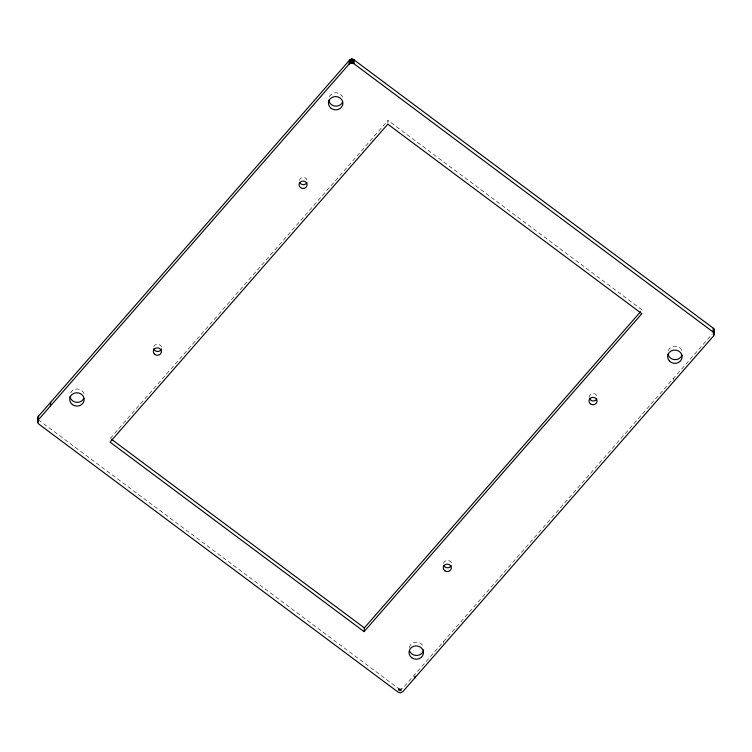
<?xml version="1.0" encoding="UTF-8"?>
<svg xmlns="http://www.w3.org/2000/svg" width="752" height="752" viewBox="0 0 752 752"><rect width="100%" height="100%" fill="white"/><g stroke="black" fill="none" stroke-linecap="round" stroke-linejoin="round"><path stroke-width="0.56" stroke-dasharray="3.76 2.82" d="M387.853 123.225L388.051 120.423L642.095 309.937M398.325 690.317L398.457 688.447L39.048 420.33M398.87 690.646L399.002 688.776L398.457 688.447M399.462 690.862L399.594 688.992L399.002 688.776M400.073 690.975L400.205 689.095L399.594 688.992M400.694 690.966L400.825 689.095L402.978 688.024L712.257 333.973M401.295 690.853L401.427 688.982M443.53 643.327L443.661 641.456M673.407 380.183L673.529 378.303M110.3 438.369L388.051 120.423M400.205 689.095L400.825 689.095M299.362 180.424A4.023 3.704 3.9 0 1 307.333 180.649M153.765 346.738A4.023 3.704 3.9 0 1 161.53 347.001M443.577 563.521A4.023 3.704 3.9 0 1 448.145 560.456A4.023 3.704 3.9 0 1 451.52 564.705M589.248 397.423A4.023 3.704 3.9 0 1 593.093 393.606A4.023 3.704 3.9 0 1 597.276 397.188M70.556 392.948A7.238 6.665 3.9 0 1 78.264 389.104A7.238 6.665 3.9 0 1 84.374 395.016M329.31 96.735A7.238 6.665 3.9 0 1 336.078 92.806A7.238 6.665 3.9 0 1 342.677 97.102M409.332 647.735A7.238 6.665 3.9 0 1 415.677 642.161A7.238 6.665 3.9 0 1 423.216 646.438M668.274 350.77A7.238 6.665 3.9 0 1 675.578 346.305A7.238 6.665 3.9 0 1 682.233 351.71"/><path stroke-width="1.13" d="M37.732 422.633L38.296 419.898L349.201 63.995L351.081 62.952L353.816 63.638L713.046 331.961L714.146 333.935L713.451 336.059L402.724 691.765L400.562 692.846L398.203 692.188L38.794 424.081L37.732 422.633L37.854 417.764L38.549 416.157L349.454 60.245L351.334 59.201L354.07 59.897L713.3 328.21L714.287 329.649L714.052 331.82M37.609 422.079L37.967 417.2M37.938 420.406L38.192 416.655M38.296 419.898L38.549 416.157M50.412 406.033L50.666 402.282M349.201 63.995L349.454 60.245M349.417 63.76L349.671 60.019M349.652 63.563L349.915 59.812M349.906 63.384L350.169 59.643M350.178 63.234L350.432 59.493M350.47 63.112L350.723 59.37M350.77 63.018L351.024 59.276M351.081 62.952L351.334 59.201M351.419 62.914L351.673 59.164M351.748 62.905L352.002 59.154M352.077 62.924L352.331 59.173M352.387 62.971L352.641 59.22M352.697 63.046L352.951 59.295M352.989 63.149L353.243 59.408M353.28 63.281L353.534 59.54M353.553 63.45L353.807 59.699M353.816 63.638L354.07 59.897M364.09 631.633L641.841 313.687L387.797 124.165L110.046 442.12L364.09 631.633L364.353 627.892L640.554 311.704M414.85 677.881L414.982 676.01M713.046 331.961L713.3 328.21M713.479 332.384L713.733 328.643M713.808 332.873L714.071 329.122M714.033 333.39L714.287 329.649M714.033 335.044L714.4 330.194M111.24 439.074L364.353 627.892M307.013 182.539A4.023 3.704 3.9 0 1 299.587 182.332M161.473 348.919A4.023 3.704 3.9 0 1 153.709 348.655M451.228 565.636A4.023 3.704 3.9 0 1 443.802 565.429M596.825 399.058A4.023 3.704 3.9 0 1 589.427 398.372M83.82 398.419A7.238 6.665 3.9 0 1 76.102 402.273A7.238 6.665 3.9 0 1 69.992 396.351M342.574 102.206A7.238 6.665 3.9 0 1 334.866 106.051A7.238 6.665 3.9 0 1 328.756 100.138M423.639 649.869A7.238 6.665 3.9 0 1 417.294 655.434A7.238 6.665 3.9 0 1 409.746 651.166M681.998 355.151A7.238 6.665 3.9 0 1 674.694 359.616A7.238 6.665 3.9 0 1 668.049 354.22M300.574 187.633A4.023 3.704 3.9 0 0 307.051 185.359A4.023 3.704 3.9 0 0 301.608 181.298A4.023 3.704 3.9 0 0 300.574 187.633M331.181 108.382A7.238 6.665 3.9 0 0 342.846 104.284A7.238 6.665 3.9 0 0 333.051 96.98A7.238 6.665 3.9 0 0 331.181 108.382M72.418 404.595A7.238 6.665 3.9 0 0 84.083 400.506A7.238 6.665 3.9 0 0 74.288 393.193A7.238 6.665 3.9 0 0 72.418 404.595M154.451 354.098A4.023 3.704 3.9 0 0 161.219 352.669A4.023 3.704 3.9 0 0 156.425 347.96A4.023 3.704 3.9 0 0 154.451 354.098M444.78 570.73A4.023 3.704 3.9 0 0 451.266 568.456A4.023 3.704 3.9 0 0 445.823 564.395A4.023 3.704 3.9 0 0 444.78 570.73M411.711 657.718A7.238 6.665 3.9 0 0 423.385 653.62A7.238 6.665 3.9 0 0 413.591 646.306A7.238 6.665 3.9 0 0 411.711 657.718M669.459 361.073A7.238 6.665 3.9 0 0 681.744 358.892A7.238 6.665 3.9 0 0 673.444 350.159A7.238 6.665 3.9 0 0 669.459 361.073M590.292 403.749A4.023 3.704 3.9 0 0 596.928 401.897A4.023 3.704 3.9 0 0 591.805 397.507A4.023 3.704 3.9 0 0 590.292 403.749"/></g></svg>
